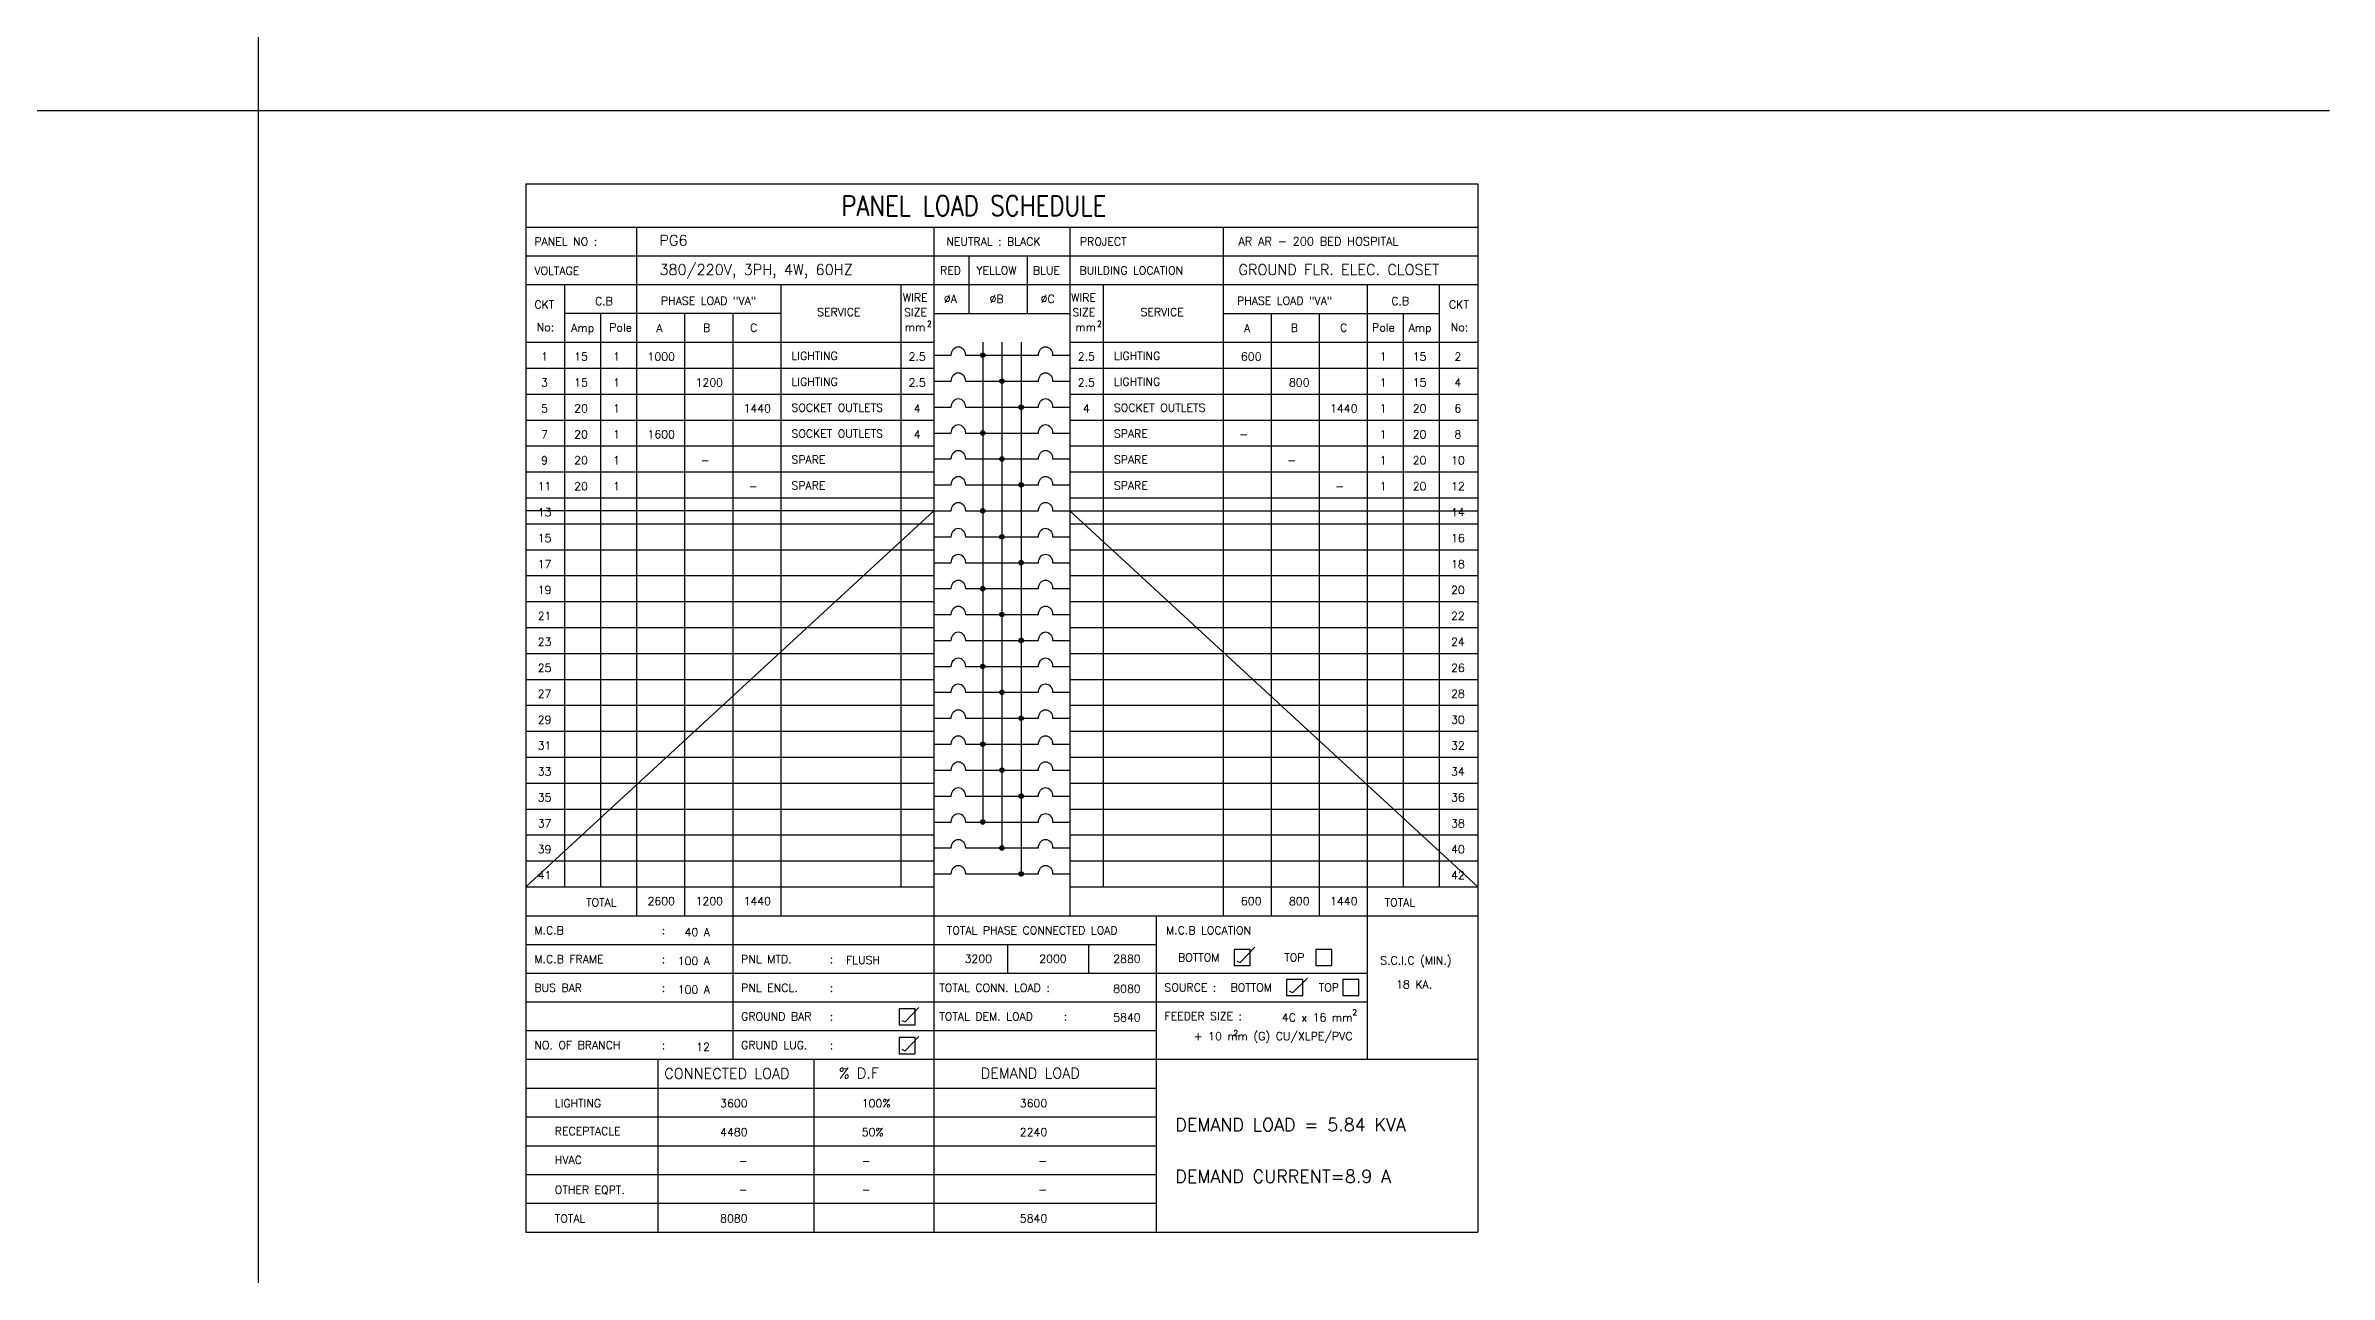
# Model space of a CAD drawing. Extents: x -147786 to -147665, y -2942 to -2850.
# Drawn here: x -147715.27 to -147665.4, y -2908.62 to -2881.8 of the extents above; entities that cross this region are included whole.
import ezdxf
from ezdxf.enums import TextEntityAlignment as Align

# ---------------------------------------------------------------- set-up
doc = ezdxf.new("R2010")
doc.units = 0
doc.header["$MEASUREMENT"] = 0
for name, color, linetype in [('BORDER', 4, 'CONTINUOUS'), ('E-TXT', 2, 'CONTINUOUS'), ('PANEL', 2, 'CONTINUOUS')]:
    doc.layers.add(name, color=color, linetype=linetype)
doc.styles.add('ROMANS', font='ROMANS.shx', dxfattribs={"height": 0.4})
pattern_1 = [(315, (57338.122361, -851.729168), (0.00864749998874, 0.00864749998874), [])]
pattern_2 = [(315, (57338.122361, -850.031026), (0.00864749998874, 0.00864749998874), [])]
pattern_3 = [(315, (57338.122361, -848.332885), (0.00864749998874, 0.00864749998874), [])]
pattern_4 = [(315, (57338.122361, -846.634744), (0.00864749998874, 0.00864749998874), [])]
pattern_5 = [(315, (57338.122361, -844.936603), (0.00864749998874, 0.00864749998874), [])]
pattern_6 = [(315, (57338.122361, -843.238462), (0.00864749998874, 0.00864749998874), [])]

msp = doc.modelspace()

# ---------------------------------------------------------------- hatches: boundary and pattern name
at = {"layer": 'PANEL', "linetype": 'Continuous'}
h = msp.add_hatch(dxfattribs=at)
h.set_pattern_fill('ANSI31', color=256, scale=0.068485, angle=406.041, style=0)
h.set_pattern_definition([(91.040959325, (57338.122361, -843.238462), (-0.00855917542476, -0.00015552164567), [])])
h.paths.add_polyline_path([(-147694.854, -2888.557, 1), (-147694.756, -2888.557, 1)])
h = msp.add_hatch(dxfattribs=at)
h.set_pattern_fill('ANSI31', color=256, scale=0.097835, angle=270, style=0)
h.set_pattern_definition(pattern_6)
h.paths.add_polyline_path([(-147694.435, -2889.123, 1), (-147694.337, -2889.123, 1)])
h = msp.add_hatch(dxfattribs=at)
h.set_pattern_fill('ANSI31', color=256, scale=0.097835, angle=270, style=0)
h.set_pattern_definition(pattern_6)
h.paths.add_polyline_path([(-147693.918, -2889.689, 1), (-147694.016, -2889.689, 1)])
h = msp.add_hatch(dxfattribs=at)
h.set_pattern_fill('ANSI31', color=256, scale=0.097835, angle=270, style=0)
h.set_pattern_definition(pattern_6)
h.paths.add_polyline_path([(-147694.756, -2890.255, 1), (-147694.854, -2890.255, 1)])
h = msp.add_hatch(dxfattribs=at)
h.set_pattern_fill('ANSI31', color=256, scale=0.097835, angle=270, style=0)
h.set_pattern_definition(pattern_6)
h.paths.add_polyline_path([(-147694.337, -2890.821, 1), (-147694.435, -2890.821, 1)])
h = msp.add_hatch(dxfattribs=at)
h.set_pattern_fill('ANSI31', color=256, scale=0.097835, angle=270, style=0)
h.set_pattern_definition(pattern_6)
h.paths.add_polyline_path([(-147693.918, -2891.387, 1), (-147694.016, -2891.387, 1)])
h = msp.add_hatch(dxfattribs=at)
h.set_pattern_fill('ANSI31', color=256, scale=0.097835, angle=270, style=0)
h.set_pattern_definition(pattern_5)
h.paths.add_polyline_path([(-147694.756, -2891.953, 1), (-147694.854, -2891.953, 1)])
h = msp.add_hatch(dxfattribs=at)
h.set_pattern_fill('ANSI31', color=256, scale=0.097835, angle=270, style=0)
h.set_pattern_definition(pattern_5)
h.paths.add_polyline_path([(-147694.337, -2892.519, 1), (-147694.435, -2892.519, 1)])
h = msp.add_hatch(dxfattribs=at)
h.set_pattern_fill('ANSI31', color=256, scale=0.097835, angle=270, style=0)
h.set_pattern_definition(pattern_5)
h.paths.add_polyline_path([(-147693.918, -2893.085, 1), (-147694.016, -2893.085, 1)])
h = msp.add_hatch(dxfattribs=at)
h.set_pattern_fill('ANSI31', color=256, scale=0.097835, angle=270, style=0)
h.set_pattern_definition(pattern_4)
h.paths.add_polyline_path([(-147694.756, -2893.651, 1), (-147694.854, -2893.651, 1)])
h = msp.add_hatch(dxfattribs=at)
h.set_pattern_fill('ANSI31', color=256, scale=0.097835, angle=270, style=0)
h.set_pattern_definition(pattern_4)
h.paths.add_polyline_path([(-147694.337, -2894.217, 1), (-147694.435, -2894.217, 1)])
h = msp.add_hatch(dxfattribs=at)
h.set_pattern_fill('ANSI31', color=256, scale=0.097835, angle=270, style=0)
h.set_pattern_definition(pattern_4)
h.paths.add_polyline_path([(-147693.918, -2894.783, 1), (-147694.016, -2894.783, 1)])
h = msp.add_hatch(dxfattribs=at)
h.set_pattern_fill('ANSI31', color=256, scale=0.097835, angle=270, style=0)
h.set_pattern_definition(pattern_3)
h.paths.add_polyline_path([(-147694.756, -2895.349, 1), (-147694.854, -2895.349, 1)])
h = msp.add_hatch(dxfattribs=at)
h.set_pattern_fill('ANSI31', color=256, scale=0.097835, angle=270, style=0)
h.set_pattern_definition(pattern_3)
h.paths.add_polyline_path([(-147694.337, -2895.915, 1), (-147694.435, -2895.915, 1)])
h = msp.add_hatch(dxfattribs=at)
h.set_pattern_fill('ANSI31', color=256, scale=0.097835, angle=270, style=0)
h.set_pattern_definition(pattern_3)
h.paths.add_polyline_path([(-147693.918, -2896.481, 1), (-147694.016, -2896.481, 1)])
h = msp.add_hatch(dxfattribs=at)
h.set_pattern_fill('ANSI31', color=256, scale=0.097835, angle=270, style=0)
h.set_pattern_definition(pattern_2)
h.paths.add_polyline_path([(-147694.756, -2897.047, 1), (-147694.854, -2897.047, 1)])
h = msp.add_hatch(dxfattribs=at)
h.set_pattern_fill('ANSI31', color=256, scale=0.097835, angle=270, style=0)
h.set_pattern_definition(pattern_2)
h.paths.add_polyline_path([(-147694.337, -2897.614, 1), (-147694.435, -2897.614, 1)])
h = msp.add_hatch(dxfattribs=at)
h.set_pattern_fill('ANSI31', color=256, scale=0.097835, angle=270, style=0)
h.set_pattern_definition(pattern_2)
h.paths.add_polyline_path([(-147693.918, -2898.18, 1), (-147694.016, -2898.18, 1)])
h = msp.add_hatch(dxfattribs=at)
h.set_pattern_fill('ANSI31', color=256, scale=0.097835, angle=270, style=0)
h.set_pattern_definition(pattern_1)
h.paths.add_polyline_path([(-147694.756, -2898.746, 1), (-147694.854, -2898.746, 1)])
h = msp.add_hatch(dxfattribs=at)
h.set_pattern_fill('ANSI31', color=256, scale=0.097835, angle=270, style=0)
h.set_pattern_definition(pattern_1)
h.paths.add_polyline_path([(-147694.337, -2899.312, 1), (-147694.435, -2899.312, 1)])
h = msp.add_hatch(dxfattribs=at)
h.set_pattern_fill('ANSI31', color=256, scale=0.097835, angle=270, style=0)
h.set_pattern_definition(pattern_1)
h.paths.add_polyline_path([(-147693.918, -2899.878, 1), (-147694.016, -2899.878, 1)])

# ---------------------------------------------------------------- linework, layer by layer
at = {"layer": 'BORDER', "color": 1}
for p, q in [((-147710.628, -2850.427), (-147710.628, -2942.494)), ((-147786.206, -2883.218), (-147665.401, -2883.218))]:
    msp.add_line(p, q, dxfattribs=at)
at = {"layer": 'PANEL', "color": 6}
for p, q in [((-147704.781, -2884.815), (-147704.781, -2907.698)), ((-147704.781, -2884.815), (-147683.991, -2884.815)), ((-147683.991, -2884.815), (-147683.991, -2907.698)), ((-147704.781, -2907.698), (-147683.991, -2907.698))]:
    msp.add_line(p, q, dxfattribs=at)
at = {"layer": 'PANEL', "color": 2}
for p, q in [((-147704.781, -2885.758), (-147683.991, -2885.758)), ((-147695.871, -2885.758), (-147695.871, -2900.794)), ((-147692.901, -2885.758), (-147692.901, -2900.794)), ((-147704.781, -2887.016), (-147683.991, -2887.016)), ((-147695.871, -2887.648), (-147692.901, -2887.648)), ((-147704.781, -2900.794), (-147683.991, -2900.794))]:
    msp.add_line(p, q, dxfattribs=at)
at = {"layer": 'PANEL', "color": 11}
for p, q in [((-147702.362, -2885.758), (-147702.362, -2900.794)), ((-147689.555, -2885.758), (-147689.555, -2900.794)), ((-147703.934, -2887.016), (-147703.934, -2900.161)), ((-147699.217, -2887.016), (-147699.217, -2900.794)), ((-147696.597, -2887.016), (-147696.597, -2900.161)), ((-147692.176, -2887.016), (-147692.176, -2900.161)), ((-147686.41, -2887.016), (-147686.41, -2903.924)), ((-147684.838, -2887.016), (-147684.838, -2900.161)), ((-147699.217, -2887.645), (-147703.934, -2887.645)), ((-147703.148, -2887.645), (-147703.148, -2900.161)), ((-147701.314, -2887.645), (-147701.314, -2900.794)), ((-147700.265, -2887.645), (-147700.265, -2903.924)), ((-147689.555, -2887.645), (-147684.838, -2887.645)), ((-147688.507, -2887.645), (-147688.507, -2900.794)), ((-147687.458, -2887.645), (-147687.458, -2900.794)), ((-147685.624, -2887.645), (-147685.624, -2900.161)), ((-147704.781, -2888.274), (-147695.871, -2888.274)), ((-147692.901, -2888.274), (-147683.991, -2888.274)), ((-147704.781, -2888.84), (-147695.871, -2888.84)), ((-147692.901, -2888.84), (-147683.991, -2888.84)), ((-147704.781, -2889.406), (-147695.871, -2889.406)), ((-147692.901, -2889.406), (-147683.991, -2889.406)), ((-147704.781, -2889.972), (-147695.871, -2889.972)), ((-147692.901, -2889.972), (-147683.991, -2889.972)), ((-147704.781, -2890.538), (-147695.871, -2890.538)), ((-147692.901, -2890.538), (-147683.991, -2890.538)), ((-147704.781, -2891.104), (-147695.871, -2891.104)), ((-147692.901, -2891.104), (-147683.991, -2891.104)), ((-147704.781, -2891.67), (-147695.871, -2891.67)), ((-147692.901, -2891.67), (-147683.991, -2891.67)), ((-147704.781, -2892.236), (-147695.871, -2892.236)), ((-147692.901, -2892.236), (-147683.991, -2892.236)), ((-147704.781, -2892.802), (-147695.871, -2892.802)), ((-147692.901, -2892.802), (-147683.991, -2892.802)), ((-147704.781, -2893.368), (-147695.871, -2893.368)), ((-147692.901, -2893.368), (-147683.991, -2893.368)), ((-147704.781, -2893.934), (-147695.871, -2893.934)), ((-147692.901, -2893.934), (-147683.991, -2893.934)), ((-147704.781, -2894.5), (-147695.871, -2894.5)), ((-147692.901, -2894.5), (-147683.991, -2894.5)), ((-147704.781, -2895.066), (-147695.871, -2895.066)), ((-147692.901, -2895.066), (-147683.991, -2895.066)), ((-147704.781, -2895.632), (-147695.871, -2895.632)), ((-147692.901, -2895.632), (-147683.991, -2895.632)), ((-147704.781, -2896.198), (-147695.871, -2896.198)), ((-147692.901, -2896.198), (-147683.991, -2896.198)), ((-147704.781, -2896.764), (-147695.871, -2896.764)), ((-147692.901, -2896.764), (-147683.991, -2896.764)), ((-147704.781, -2897.33), (-147695.871, -2897.33)), ((-147692.901, -2897.33), (-147683.991, -2897.33)), ((-147704.781, -2897.897), (-147695.871, -2897.897)), ((-147692.901, -2897.897), (-147683.991, -2897.897)), ((-147704.781, -2898.463), (-147695.871, -2898.463)), ((-147692.901, -2898.463), (-147683.991, -2898.463)), ((-147704.781, -2899.029), (-147695.871, -2899.029)), ((-147692.901, -2899.029), (-147683.991, -2899.029)), ((-147704.781, -2899.595), (-147695.871, -2899.595)), ((-147692.901, -2899.595), (-147683.991, -2899.595)), ((-147704.781, -2900.161), (-147695.871, -2900.161)), ((-147692.901, -2900.161), (-147683.991, -2900.161)), ((-147695.871, -2900.794), (-147695.871, -2907.698)), ((-147691.019, -2900.794), (-147691.019, -2903.924)), ((-147704.781, -2901.42), (-147691.019, -2901.42)), ((-147694.265, -2901.42), (-147694.265, -2902.046)), ((-147692.495, -2901.42), (-147692.495, -2902.046)), ((-147704.781, -2902.046), (-147686.41, -2902.046)), ((-147704.781, -2902.672), (-147686.41, -2902.672)), ((-147704.781, -2903.298), (-147691.019, -2903.298)), ((-147704.781, -2903.924), (-147683.991, -2903.924)), ((-147701.9, -2903.924), (-147701.9, -2907.698)), ((-147698.492, -2903.924), (-147698.492, -2907.698)), ((-147691.019, -2903.924), (-147691.019, -2907.698)), ((-147704.781, -2904.553), (-147691.019, -2904.553)), ((-147704.781, -2905.182), (-147691.019, -2905.182)), ((-147704.781, -2905.811), (-147691.019, -2905.811)), ((-147704.781, -2906.44), (-147691.019, -2906.44)), ((-147704.781, -2907.069), (-147691.019, -2907.069))]:
    msp.add_line(p, q, dxfattribs=at)
at = {"layer": 'PANEL'}
for p, q in [((-147704.781, -2886.384), (-147683.991, -2886.384)), ((-147695.101, -2887.648), (-147695.101, -2886.384)), ((-147693.825, -2887.648), (-147693.825, -2886.384)), ((-147695.871, -2888.557), (-147695.492, -2888.557)), ((-147695.184, -2888.557), (-147693.588, -2888.557)), ((-147694.805, -2888.274), (-147694.805, -2898.746)), ((-147694.386, -2888.274), (-147694.386, -2899.312)), ((-147693.967, -2888.274), (-147693.967, -2899.878)), ((-147693.28, -2888.557), (-147692.901, -2888.557)), ((-147695.871, -2889.123), (-147695.492, -2889.123)), ((-147695.184, -2889.123), (-147693.588, -2889.123)), ((-147693.28, -2889.123), (-147692.901, -2889.123)), ((-147695.871, -2889.689), (-147695.492, -2889.689)), ((-147695.184, -2889.689), (-147693.588, -2889.689)), ((-147693.28, -2889.689), (-147692.901, -2889.689)), ((-147695.871, -2890.255), (-147695.492, -2890.255)), ((-147695.184, -2890.255), (-147693.588, -2890.255)), ((-147693.28, -2890.255), (-147692.901, -2890.255)), ((-147695.871, -2890.821), (-147695.492, -2890.821)), ((-147695.184, -2890.821), (-147693.588, -2890.821)), ((-147693.28, -2890.821), (-147692.901, -2890.821)), ((-147695.871, -2891.387), (-147695.492, -2891.387)), ((-147695.184, -2891.387), (-147693.588, -2891.387)), ((-147693.28, -2891.387), (-147692.901, -2891.387)), ((-147695.871, -2891.953), (-147695.492, -2891.953)), ((-147695.184, -2891.953), (-147693.588, -2891.953)), ((-147693.28, -2891.953), (-147692.901, -2891.953)), ((-147695.871, -2892.519), (-147695.492, -2892.519)), ((-147695.184, -2892.519), (-147693.588, -2892.519)), ((-147693.28, -2892.519), (-147692.901, -2892.519)), ((-147695.871, -2893.085), (-147695.492, -2893.085)), ((-147695.184, -2893.085), (-147693.588, -2893.085)), ((-147693.28, -2893.085), (-147692.901, -2893.085)), ((-147695.871, -2893.651), (-147695.492, -2893.651)), ((-147695.184, -2893.651), (-147693.588, -2893.651)), ((-147693.28, -2893.651), (-147692.901, -2893.651)), ((-147695.871, -2894.217), (-147695.492, -2894.217)), ((-147695.184, -2894.217), (-147693.588, -2894.217)), ((-147693.28, -2894.217), (-147692.901, -2894.217)), ((-147695.871, -2894.783), (-147695.492, -2894.783)), ((-147695.184, -2894.783), (-147693.588, -2894.783)), ((-147693.28, -2894.783), (-147692.901, -2894.783)), ((-147695.871, -2895.349), (-147695.492, -2895.349)), ((-147695.184, -2895.349), (-147693.588, -2895.349)), ((-147693.28, -2895.349), (-147692.901, -2895.349)), ((-147695.871, -2895.915), (-147695.492, -2895.915)), ((-147695.184, -2895.915), (-147693.588, -2895.915)), ((-147693.28, -2895.915), (-147692.901, -2895.915)), ((-147695.871, -2896.481), (-147695.492, -2896.481)), ((-147695.184, -2896.481), (-147693.588, -2896.481)), ((-147693.28, -2896.481), (-147692.901, -2896.481)), ((-147695.871, -2897.047), (-147695.492, -2897.047)), ((-147695.184, -2897.047), (-147693.588, -2897.047)), ((-147693.28, -2897.047), (-147692.901, -2897.047)), ((-147695.871, -2897.614), (-147695.492, -2897.614)), ((-147695.184, -2897.614), (-147693.588, -2897.614)), ((-147693.28, -2897.614), (-147692.901, -2897.614)), ((-147695.871, -2898.18), (-147695.492, -2898.18)), ((-147695.184, -2898.18), (-147693.588, -2898.18)), ((-147693.28, -2898.18), (-147692.901, -2898.18)), ((-147695.871, -2898.746), (-147695.492, -2898.746)), ((-147695.184, -2898.746), (-147693.588, -2898.746)), ((-147693.28, -2898.746), (-147692.901, -2898.746)), ((-147695.871, -2899.312), (-147695.492, -2899.312)), ((-147695.184, -2899.312), (-147693.588, -2899.312)), ((-147693.28, -2899.312), (-147692.901, -2899.312)), ((-147695.871, -2899.878), (-147695.492, -2899.878)), ((-147695.184, -2899.878), (-147693.588, -2899.878)), ((-147693.28, -2899.878), (-147692.901, -2899.878)), ((-147689.183, -2901.814), (-147688.864, -2901.481)), ((-147689.259, -2901.783), (-147689.183, -2901.814)), ((-147688.111, -2902.438), (-147688.036, -2902.469)), ((-147688.036, -2902.469), (-147687.717, -2902.156)), ((-147696.571, -2903.079), (-147696.496, -2903.109)), ((-147696.496, -2903.109), (-147696.197, -2902.797)), ((-147696.496, -2903.737), (-147696.197, -2903.424)), ((-147696.571, -2903.706), (-147696.496, -2903.737))]:
    msp.add_line(p, q, dxfattribs=at)
at = {"layer": 'PANEL', "color": 7}
for p, q in [((-147695.871, -2891.953), (-147704.781, -2900.161)), ((-147695.871, -2891.953), (-147704.781, -2891.953)), ((-147692.901, -2891.953), (-147683.991, -2900.161)), ((-147692.901, -2891.953), (-147683.991, -2891.953))]:
    msp.add_line(p, q, dxfattribs=at)
at = {"layer": 'PANEL', "color": 11}
for points in [[(-147688.966, -2901.53), (-147689.316, -2901.53), (-147689.316, -2901.88), (-147688.966, -2901.88)], [(-147687.182, -2901.53), (-147687.532, -2901.53), (-147687.532, -2901.88), (-147687.182, -2901.88)], [(-147687.819, -2902.185), (-147688.169, -2902.185), (-147688.169, -2902.535), (-147687.819, -2902.535)], [(-147686.592, -2902.185), (-147686.942, -2902.185), (-147686.942, -2902.535), (-147686.592, -2902.535)], [(-147696.279, -2902.826), (-147696.629, -2902.826), (-147696.629, -2903.175), (-147696.279, -2903.175)], [(-147696.279, -2903.453), (-147696.629, -2903.453), (-147696.629, -2903.803), (-147696.279, -2903.803)]]:
    msp.add_lwpolyline(points, close=True, dxfattribs=at)
at = {"layer": 'PANEL'}
for centre in [(-147694.805, -2888.557), (-147694.386, -2889.123), (-147693.967, -2889.689), (-147694.805, -2890.255), (-147694.386, -2890.821), (-147693.967, -2891.387), (-147694.805, -2891.953), (-147694.386, -2892.519), (-147693.967, -2893.085), (-147694.805, -2893.651), (-147694.386, -2894.217), (-147693.967, -2894.783), (-147694.805, -2895.349), (-147694.386, -2895.915), (-147693.967, -2896.481), (-147694.805, -2897.047), (-147694.386, -2897.614), (-147693.967, -2898.18), (-147694.805, -2898.746), (-147694.386, -2899.312), (-147693.967, -2899.878)]:
    msp.add_circle(centre, 0.0489, dxfattribs=at)
at = {"layer": 'PANEL', "extrusion": (0, 0, -1)}
for centre in [(-147695.338, -2888.557), (-147693.434, -2888.557), (-147695.338, -2889.123), (-147693.434, -2889.123), (-147695.338, -2889.689), (-147693.434, -2889.689), (-147695.338, -2890.255), (-147693.434, -2890.255), (-147695.338, -2890.821), (-147693.434, -2890.821), (-147695.338, -2891.387), (-147693.434, -2891.387), (-147695.338, -2891.953), (-147693.434, -2891.953), (-147695.338, -2892.519), (-147693.434, -2892.519), (-147695.338, -2893.085), (-147693.434, -2893.085), (-147695.338, -2893.651), (-147693.434, -2893.651), (-147695.338, -2894.217), (-147693.434, -2894.217), (-147695.338, -2894.783), (-147693.434, -2894.783), (-147695.338, -2895.349), (-147693.434, -2895.349), (-147695.338, -2895.915), (-147693.434, -2895.915), (-147695.338, -2896.481), (-147693.434, -2896.481), (-147695.338, -2897.047), (-147693.434, -2897.047), (-147695.338, -2897.614), (-147693.434, -2897.614), (-147695.338, -2898.18), (-147693.434, -2898.18), (-147695.338, -2898.746), (-147693.434, -2898.746), (-147695.338, -2899.312), (-147693.434, -2899.312), (-147695.338, -2899.878), (-147693.434, -2899.878)]:
    msp.add_ellipse(centre, major_axis=(0, 0.185), ratio=0.833333, start_param=-1.570796, end_param=1.570796, dxfattribs=at)

# ---------------------------------------------------------------- texts
at = {"layer": 'E-TXT', "style": 'ROMANS'}
for s, height, p in [('PG6', 0.2306, (-147701.864, -2886.163)), ('AR AR - 200 BED HOSPITAL', 0.18169, (-147689.222, -2886.161)), ('380/220V, 3PH, 4W, 60HZ', 0.23061, (-147701.864, -2886.803)), ('GROUND FLR. ELEC. CLOSET', 0.23061, (-147689.222, -2886.803)), ('15', 0.1747, (-147703.726, -2888.673)), ('15', 0.1747, (-147685.416, -2888.673)), ('15', 0.1747, (-147703.726, -2889.239)), ('15', 0.1747, (-147685.416, -2889.239)), ('20', 0.1747, (-147703.726, -2889.805)), ('20', 0.1747, (-147685.416, -2889.805)), ('20', 0.1747, (-147703.726, -2890.371)), ('20', 0.1747, (-147685.416, -2890.371)), ('20', 0.1747, (-147703.726, -2890.937)), ('20', 0.1747, (-147685.416, -2890.937)), ('20', 0.1747, (-147703.726, -2891.504)), ('20', 0.1747, (-147685.416, -2891.504))]:
    msp.add_text(s, height=height, dxfattribs=at).set_placement(p)
for s, height, p in [('1', 0.175, (-147702.801, -2888.587)), ('2.5', 0.1747, (-147696.237, -2888.587)), ('2.5', 0.1747, (-147692.542, -2888.587)), ('1', 0.175, (-147686.063, -2888.587)), ('1', 0.175, (-147702.801, -2889.153)), ('2.5', 0.1747, (-147696.237, -2889.153)), ('2.5', 0.1747, (-147692.542, -2889.153)), ('1', 0.175, (-147686.063, -2889.153)), ('1', 0.175, (-147702.801, -2889.719)), ('4', 0.175, (-147696.237, -2889.719)), ('4', 0.175, (-147692.542, -2889.719)), ('1', 0.175, (-147686.063, -2889.719)), ('1', 0.175, (-147702.801, -2890.285)), ('4', 0.175, (-147696.237, -2890.285)), ('1', 0.175, (-147686.063, -2890.285)), ('1', 0.175, (-147702.801, -2890.851)), ('1', 0.175, (-147686.063, -2890.851)), ('1', 0.175, (-147702.801, -2891.417)), ('1', 0.175, (-147686.063, -2891.417))]:
    msp.add_text(s, height=height, dxfattribs=at).set_placement(p, align=Align.MIDDLE)
for s, height, p in [('1000', 0.1747, (-147701.525, -2888.673)), ('600', 0.1747, (-147688.718, -2888.673)), ('1200', 0.1747, (-147700.476, -2889.239)), ('800', 0.1747, (-147687.669, -2889.239)), ('1440', 0.1747, (-147699.428, -2889.805)), ('1440', 0.1747, (-147686.621, -2889.805)), ('1600', 0.1747, (-147701.525, -2890.371)), ('-', 0.175, (-147689.01, -2890.371)), ('-', 0.175, (-147700.768, -2890.937)), ('-', 0.175, (-147687.961, -2890.937)), ('-', 0.175, (-147699.72, -2891.504)), ('-', 0.175, (-147686.913, -2891.504)), ('2600', 0.1747, (-147701.525, -2900.56)), ('1200', 0.1747, (-147700.476, -2900.56)), ('1440', 0.1747, (-147699.428, -2900.56)), ('600', 0.1747, (-147688.718, -2900.56)), ('800', 0.1747, (-147687.669, -2900.56)), ('1440', 0.1747, (-147686.621, -2900.56)), ('40 A', 0.1747, (-147700.762, -2901.237)), ('3200', 0.1747, (-147694.601, -2901.819)), ('2000', 0.1747, (-147692.972, -2901.819)), ('2880', 0.1747, (-147691.356, -2901.819)), ('100 A', 0.1747, (-147700.762, -2901.864)), ('FLUSH', 0.1747, (-147697.048, -2901.846)), ('100 A', 0.1747, (-147700.762, -2902.49)), ('8080', 0.1747, (-147691.356, -2902.472)), ('5840', 0.1747, (-147691.356, -2903.098)), ('4C x 16 mm', 0.1747, (-147686.731, -2903.098)), ('2', 0.122, (-147686.631, -2902.959)), ('12', 0.1747, (-147700.762, -2903.742)), ('+ 10 mm (G) CU/XLPE/PVC', 0.17471, (-147686.731, -2903.508)), ('2', 0.122, (-147689.227, -2903.411)), ('3600', 0.1747, (-147699.94, -2904.972)), ('3600', 0.1747, (-147693.397, -2904.972)), ('4480', 0.1747, (-147699.94, -2905.601)), ('2240', 0.1747, (-147693.397, -2905.601)), ('-', 0.175, (-147699.94, -2906.23)), ('-', 0.175, (-147693.397, -2906.23)), ('-', 0.175, (-147699.94, -2906.858)), ('-', 0.175, (-147693.397, -2906.858)), ('8080', 0.1747, (-147699.94, -2907.487)), ('5840', 0.1747, (-147693.397, -2907.487))]:
    msp.add_text(s, height=height, dxfattribs=at).set_placement(p, align=Align.RIGHT)
at = {"layer": 'PANEL', "color": 6, "style": 'ROMANS', "width": 0.833333}
msp.add_text('PANEL LOAD SCHEDULE', height=0.44026, dxfattribs=at).set_placement((-147697.896, -2885.514))
at = {"layer": 'PANEL', "style": 'ROMANS'}
for s, height, p in [('PANEL NO :', 0.1747, (-147704.596, -2886.163)), ('NEUTRAL : BLACK', 0.17471, (-147695.599, -2886.163)), ('PROJECT', 0.1747, (-147692.683, -2886.163)), ('VOLTAGE', 0.1747, (-147704.596, -2886.801)), ('RED', 0.1747, (-147695.736, -2886.795)), ('YELLOW', 0.1747, (-147694.943, -2886.795)), ('BLUE', 0.1747, (-147693.709, -2886.795)), ('BUILDING LOCATION', 0.17471, (-147692.692, -2886.795)), ('CKT', 0.1747, (-147704.596, -2887.537)), ('C.B', 0.1747, (-147703.272, -2887.462)), ('PHASE LOAD "VA"', 0.17471, (-147701.832, -2887.456)), ('SERVICE', 0.1747, (-147698.42, -2887.701)), ('WIRE', 0.1747, (-147696.548, -2887.386)), ('SIZE', 0.1747, (-147696.522, -2887.707)), ('%%CA', 0.1747, (-147695.655, -2887.414)), ('%%CB', 0.1747, (-147694.655, -2887.414)), ('%%CC', 0.1747, (-147693.54, -2887.414)), ('WIRE', 0.1747, (-147692.873, -2887.386)), ('SIZE', 0.1747, (-147692.849, -2887.707)), ('SERVICE', 0.1747, (-147691.359, -2887.701)), ('PHASE LOAD "VA"', 0.17471, (-147689.253, -2887.456)), ('C.B', 0.1747, (-147685.883, -2887.462)), ('CKT', 0.1747, (-147684.625, -2887.537)), ('No:', 0.1747, (-147704.544, -2888.03)), ('Amp', 0.1747, (-147703.791, -2888.044)), ('Pole', 0.1747, (-147702.96, -2888.037)), ('A', 0.175, (-147701.934, -2888.053)), ('B', 0.175, (-147700.91, -2888.045)), ('C', 0.175, (-147699.883, -2888.043)), ('mm', 0.1747, (-147696.506, -2888.028)), ('mm', 0.1747, (-147692.782, -2888.028)), ('A', 0.175, (-147689.098, -2888.053)), ('B', 0.175, (-147688.08, -2888.045)), ('C', 0.175, (-147687.003, -2888.043)), ('Pole', 0.1747, (-147686.303, -2888.037)), ('Amp', 0.1747, (-147685.506, -2888.044)), ('No:', 0.1747, (-147684.586, -2888.03)), ('LIGHTING', 0.1747, (-147698.982, -2888.657)), ('LIGHTING', 0.1747, (-147691.941, -2888.657)), ('LIGHTING', 0.1747, (-147698.982, -2889.223)), ('LIGHTING', 0.1747, (-147691.941, -2889.223)), ('SOCKET OUTLETS', 0.17471, (-147698.982, -2889.789)), ('SOCKET OUTLETS', 0.17471, (-147691.941, -2889.789)), ('SOCKET OUTLETS', 0.17471, (-147698.982, -2890.356)), ('SPARE', 0.1747, (-147691.941, -2890.356)), ('SPARE', 0.1747, (-147698.982, -2890.922)), ('SPARE', 0.1747, (-147691.941, -2890.922)), ('SPARE', 0.1747, (-147698.982, -2891.488)), ('SPARE', 0.1747, (-147691.941, -2891.488)), ('TOTAL', 0.1747, (-147703.467, -2900.587)), ('TOTAL', 0.1747, (-147686.029, -2900.587)), ('M.C.B', 0.1747, (-147704.596, -2901.198)), (':', 0.175, (-147701.814, -2901.198)), ('TOTAL PHASE CONNECTED LOAD', 0.17471, (-147695.589, -2901.198)), ('M.C.B LOCATION', 0.17471, (-147690.803, -2901.198)), ('M.C.B FRAME', 0.17471, (-147704.596, -2901.825)), ('PNL MTD.', 0.1747, (-147700.08, -2901.825)), ('BOTTOM', 0.1747, (-147690.541, -2901.788)), ('TOP', 0.1747, (-147688.221, -2901.788)), ('S.C.I.C (MIN.)', 0.17471, (-147686.125, -2901.854)), (':', 0.175, (-147701.814, -2901.825)), (':', 0.175, (-147698.146, -2901.825)), ('BUS BAR', 0.1747, (-147704.596, -2902.451)), (':', 0.175, (-147701.814, -2902.451)), ('PNL ENCL.', 0.1747, (-147700.08, -2902.451)), (':', 0.175, (-147698.146, -2902.451)), ('TOTAL CONN. LOAD :', 0.17471, (-147695.753, -2902.451)), ('SOURCE :', 0.1747, (-147690.836, -2902.443)), ('BOTTOM', 0.1747, (-147689.394, -2902.443)), ('TOP', 0.1747, (-147687.467, -2902.443)), ('18 KA.', 0.1747, (-147685.779, -2902.378)), ('GROUND BAR', 0.1747, (-147700.08, -2903.077)), (':', 0.175, (-147698.146, -2903.077)), ('TOTAL DEM. LOAD ', 0.17471, (-147695.753, -2903.077)), (':', 0.175, (-147693.032, -2903.077)), ('FEEDER SIZE :', 0.17471, (-147690.836, -2903.069)), ('NO. OF BRANCH', 0.17471, (-147704.596, -2903.703)), (':', 0.175, (-147701.814, -2903.703)), ('GRUND LUG.', 0.1747, (-147700.08, -2903.703)), (':', 0.175, (-147698.146, -2903.703)), ('CONNECTED LOAD', 0.23061, (-147701.76, -2904.351)), ('% D.F', 0.2306, (-147697.949, -2904.344)), ('DEMAND LOAD', 0.23061, (-147694.848, -2904.344)), ('LIGHTING', 0.1747, (-147704.149, -2904.973)), ('100%', 0.1747, (-147697.447, -2904.973)), ('RECEPTACLE', 0.1747, (-147704.149, -2905.58)), ('50%', 0.1747, (-147697.447, -2905.602)), ('DEMAND LOAD = 5.84 KVA', 0.27953, (-147690.6, -2905.493)), ('HVAC', 0.1747, (-147704.149, -2906.21)), ('-', 0.175, (-147697.447, -2906.231)), ('DEMAND CURRENT=8.9 A', 0.27953, (-147690.6, -2906.621)), ('OTHER EQPT.', 0.17471, (-147704.149, -2906.862)), ('-', 0.175, (-147697.447, -2906.86)), ('TOTAL', 0.1747, (-147704.149, -2907.491))]:
    msp.add_text(s, height=height, dxfattribs=at).set_placement(p)
at = {"layer": 'PANEL', "style": 'ROMANS', "width": 0.833333}
for p in [(-147696.019, -2887.939), (-147692.305, -2887.939)]:
    msp.add_text('2', height=0.132, dxfattribs=at).set_placement(p)
at = {"layer": 'PANEL', "style": 'ROMANS'}
for s, height, p in [('1', 0.175, (-147704.373, -2888.587)), ('2', 0.175, (-147684.43, -2888.587)), ('3', 0.175, (-147704.373, -2889.153)), ('4', 0.175, (-147684.43, -2889.153)), ('5', 0.175, (-147704.373, -2889.719)), ('6', 0.175, (-147684.43, -2889.719)), ('7', 0.175, (-147704.373, -2890.285)), ('8', 0.175, (-147684.43, -2890.285)), ('9', 0.175, (-147704.373, -2890.851)), ('10', 0.1747, (-147684.43, -2890.851)), ('11', 0.1747, (-147704.373, -2891.417)), ('12', 0.1747, (-147684.43, -2891.417)), ('13', 0.1747, (-147704.373, -2891.983)), ('14', 0.1747, (-147684.43, -2891.983)), ('15', 0.1747, (-147704.373, -2892.549)), ('16', 0.1747, (-147684.43, -2892.549)), ('17', 0.1747, (-147704.373, -2893.115)), ('18', 0.1747, (-147684.43, -2893.115)), ('19', 0.1747, (-147704.373, -2893.681)), ('20', 0.1747, (-147684.43, -2893.681)), ('21', 0.1747, (-147704.373, -2894.247)), ('22', 0.1747, (-147684.43, -2894.247)), ('23', 0.1747, (-147704.373, -2894.814)), ('24', 0.1747, (-147684.43, -2894.814)), ('25', 0.1747, (-147704.373, -2895.38)), ('26', 0.1747, (-147684.43, -2895.38)), ('27', 0.1747, (-147704.373, -2895.946)), ('28', 0.1747, (-147684.43, -2895.946)), ('29', 0.1747, (-147704.373, -2896.512)), ('30', 0.1747, (-147684.43, -2896.512)), ('31', 0.1747, (-147704.373, -2897.078)), ('32', 0.1747, (-147684.43, -2897.078)), ('33', 0.1747, (-147704.373, -2897.644)), ('34', 0.1747, (-147684.43, -2897.644)), ('35', 0.1747, (-147704.373, -2898.21)), ('36', 0.1747, (-147684.43, -2898.21)), ('37', 0.1747, (-147704.373, -2898.776)), ('38', 0.1747, (-147684.43, -2898.776)), ('39', 0.1747, (-147704.373, -2899.342)), ('40', 0.1747, (-147684.43, -2899.342)), ('41', 0.1747, (-147704.373, -2899.908)), ('42', 0.1747, (-147684.43, -2899.908))]:
    msp.add_text(s, height=height, dxfattribs=at).set_placement(p, align=Align.MIDDLE)

doc.saveas('drawing.dxf')
